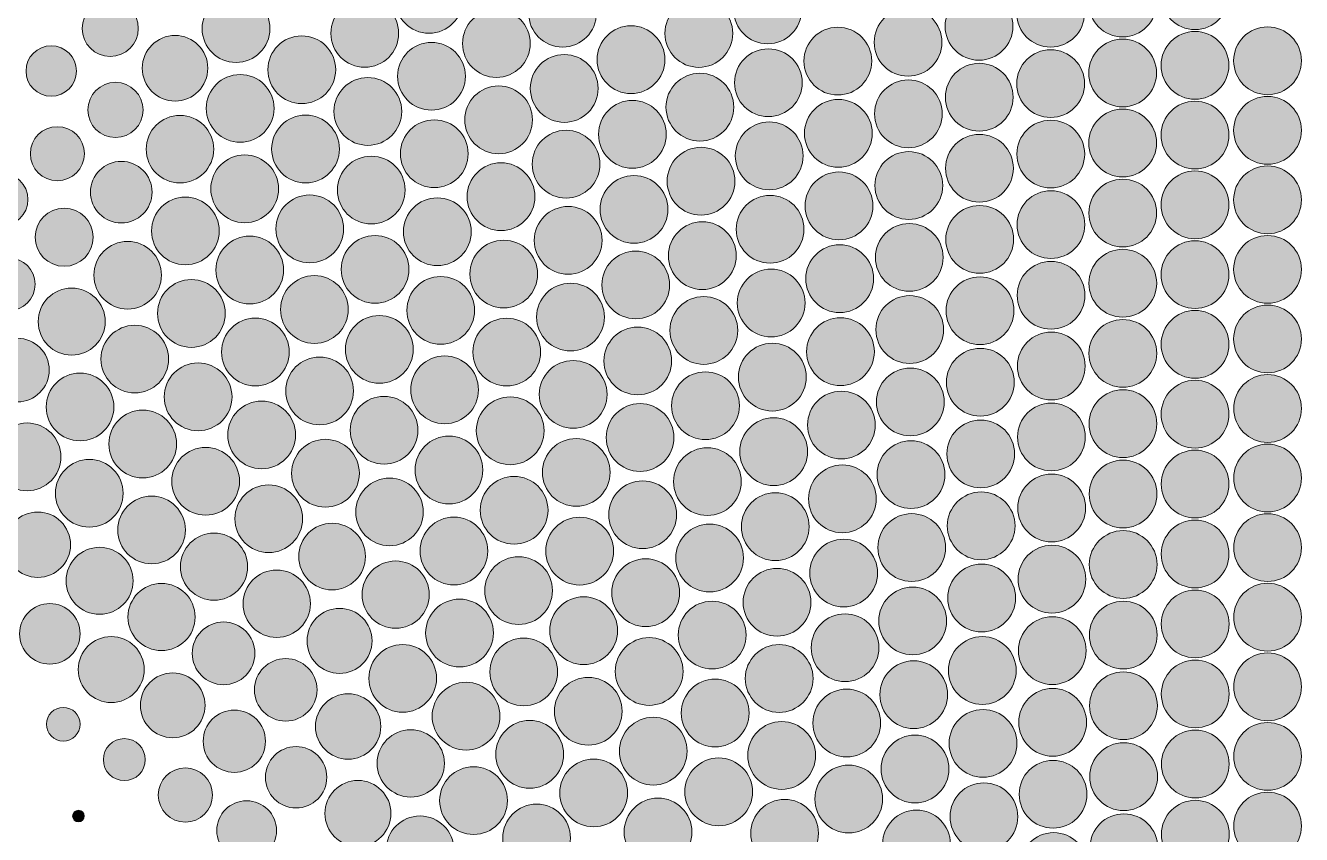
# Model space of a CAD drawing. Extents: x 3515 to 4006, y 175 to 667.
# Drawn here: x 3666.5 to 3757.6, y 489.6 to 547.4 of the extents above; entities that cross this region are included whole.
import ezdxf

# ---------------------------------------------------------------- set-up
doc = ezdxf.new("R2010")
doc.units = 0
doc.header["$MEASUREMENT"] = 0
doc.layers.add('Capa 1', color=7, linetype='Continuous', lineweight=0)

# ---------------------------------------------------------------- blocks, each defined once
blk = doc.blocks.new('Block_0')
at = {"layer": 'Capa 1', "true_color": 0x000000, "transparency": 33554687}
h = blk.add_hatch(color=18, dxfattribs=at)
h.dxf.hatch_style = 2
edge = h.paths.add_edge_path()
edge.add_arc((3695.312, 549.297), 2.421, 0, 360)
h = blk.add_hatch(color=18, dxfattribs=at)
h.dxf.hatch_style = 2
edge = h.paths.add_edge_path()
edge.add_arc((3750.033, 549.559), 2.421, 0, 360)
h = blk.add_hatch(color=18, dxfattribs=at)
h.dxf.hatch_style = 2
edge = h.paths.add_edge_path()
edge.add_arc((3704.85, 548.308), 2.421, 0, 360)
h = blk.add_hatch(color=18, dxfattribs=at)
h.dxf.hatch_style = 2
edge = h.paths.add_edge_path()
edge.add_arc((3719.505, 548.541), 2.421, 0, 360)
h = blk.add_hatch(color=18, dxfattribs=at)
h.dxf.hatch_style = 2
edge = h.paths.add_edge_path()
edge.add_arc((3739.718, 548.306), 2.421, 0, 360)
h = blk.add_hatch(color=18, dxfattribs=at)
h.dxf.hatch_style = 2
edge = h.paths.add_edge_path()
edge.add_arc((3744.863, 549.036), 2.421, 0, 360)
h = blk.add_hatch(color=18, dxfattribs=at)
h.dxf.hatch_style = 2
edge = h.paths.add_edge_path()
edge.add_arc((3734.607, 547.37), 2.421, 0, 360)
h = blk.add_hatch(color=18, dxfattribs=at)
h.dxf.hatch_style = 2
edge = h.paths.add_edge_path()
edge.add_arc((3672.533, 547.216), 2.004, 0, 360)
h = blk.add_hatch(color=18, dxfattribs=at)
h.dxf.hatch_style = 2
edge = h.paths.add_edge_path()
edge.add_arc((3681.523, 547.205), 2.421, 0, 360)
h = blk.add_hatch(color=18, dxfattribs=at)
h.dxf.hatch_style = 2
edge = h.paths.add_edge_path()
edge.add_arc((3690.721, 546.863), 2.421, 0, 360)
h = blk.add_hatch(color=18, dxfattribs=at)
h.dxf.hatch_style = 2
edge = h.paths.add_edge_path()
edge.add_arc((3714.589, 546.859), 2.421, 0, 360)
h = blk.add_hatch(color=18, dxfattribs=at)
h.dxf.hatch_style = 2
edge = h.paths.add_edge_path()
edge.add_arc((3700.127, 546.142), 2.421, 0, 360)
h = blk.add_hatch(color=18, dxfattribs=at)
h.dxf.hatch_style = 2
edge = h.paths.add_edge_path()
edge.add_arc((3729.537, 546.228), 2.421, 0, 360)
h = blk.add_hatch(color=18, dxfattribs=at)
h.dxf.hatch_style = 2
edge = h.paths.add_edge_path()
edge.add_arc((3709.741, 544.988), 2.421, 0, 360)
h = blk.add_hatch(color=18, dxfattribs=at)
h.dxf.hatch_style = 2
edge = h.paths.add_edge_path()
edge.add_arc((3724.518, 544.883), 2.421, 0, 360)
h = blk.add_hatch(color=18, dxfattribs=at)
h.dxf.hatch_style = 2
edge = h.paths.add_edge_path()
edge.add_arc((3750.034, 544.579), 2.421, 0, 360)
h = blk.add_hatch(color=18, dxfattribs=at)
h.dxf.hatch_style = 2
edge = h.paths.add_edge_path()
edge.add_arc((3755.22, 544.906), 2.421, 0, 360)
h = blk.add_hatch(color=18, dxfattribs=at)
h.dxf.hatch_style = 2
edge = h.paths.add_edge_path()
edge.add_arc((3677.165, 544.375), 2.343, 0, 360)
h = blk.add_hatch(color=18, dxfattribs=at)
h.dxf.hatch_style = 2
edge = h.paths.add_edge_path()
edge.add_arc((3686.221, 544.265), 2.421, 0, 360)
h = blk.add_hatch(color=18, dxfattribs=at)
h.dxf.hatch_style = 2
edge = h.paths.add_edge_path()
edge.add_arc((3695.488, 543.8), 2.421, 0, 360)
h = blk.add_hatch(color=18, dxfattribs=at)
h.dxf.hatch_style = 2
edge = h.paths.add_edge_path()
edge.add_arc((3744.866, 544.036), 2.421, 0, 360)
h = blk.add_hatch(color=18, dxfattribs=at)
h.dxf.hatch_style = 2
edge = h.paths.add_edge_path()
edge.add_arc((3668.318, 544.176), 1.8, 0, 360)
h = blk.add_hatch(color=18, dxfattribs=at)
h.dxf.hatch_style = 2
edge = h.paths.add_edge_path()
edge.add_arc((3704.97, 542.929), 2.421, 0, 360)
h = blk.add_hatch(color=18, dxfattribs=at)
h.dxf.hatch_style = 2
edge = h.paths.add_edge_path()
edge.add_arc((3719.557, 543.337), 2.421, 0, 360)
h = blk.add_hatch(color=18, dxfattribs=at)
h.dxf.hatch_style = 2
edge = h.paths.add_edge_path()
edge.add_arc((3739.725, 543.277), 2.421, 0, 360)
h = blk.add_hatch(color=18, dxfattribs=at)
h.dxf.hatch_style = 2
edge = h.paths.add_edge_path()
edge.add_arc((3734.621, 542.304), 2.421, 0, 360)
h = blk.add_hatch(color=18, dxfattribs=at)
h.dxf.hatch_style = 2
edge = h.paths.add_edge_path()
edge.add_arc((3672.909, 541.395), 1.973, 0, 360)
h = blk.add_hatch(color=18, dxfattribs=at)
h.dxf.hatch_style = 2
edge = h.paths.add_edge_path()
edge.add_arc((3681.817, 541.506), 2.421, 0, 360)
h = blk.add_hatch(color=18, dxfattribs=at)
h.dxf.hatch_style = 2
edge = h.paths.add_edge_path()
edge.add_arc((3690.94, 541.286), 2.421, 0, 360)
h = blk.add_hatch(color=18, dxfattribs=at)
h.dxf.hatch_style = 2
edge = h.paths.add_edge_path()
edge.add_arc((3714.662, 541.593), 2.421, 0, 360)
h = blk.add_hatch(color=18, dxfattribs=at)
h.dxf.hatch_style = 2
edge = h.paths.add_edge_path()
edge.add_arc((3729.562, 541.117), 2.421, 0, 360)
h = blk.add_hatch(color=18, dxfattribs=at)
h.dxf.hatch_style = 2
edge = h.paths.add_edge_path()
edge.add_arc((3700.282, 540.688), 2.421, 0, 360)
h = blk.add_hatch(color=18, dxfattribs=at)
h.dxf.hatch_style = 2
edge = h.paths.add_edge_path()
edge.add_arc((3709.842, 539.652), 2.421, 0, 360)
h = blk.add_hatch(color=18, dxfattribs=at)
h.dxf.hatch_style = 2
edge = h.paths.add_edge_path()
edge.add_arc((3724.557, 539.72), 2.421, 0, 360)
h = blk.add_hatch(color=18, dxfattribs=at)
h.dxf.hatch_style = 2
edge = h.paths.add_edge_path()
edge.add_arc((3750.035, 539.599), 2.421, 0, 360)
h = blk.add_hatch(color=18, dxfattribs=at)
h.dxf.hatch_style = 2
edge = h.paths.add_edge_path()
edge.add_arc((3755.22, 539.939), 2.421, 0, 360)
h = blk.add_hatch(color=18, dxfattribs=at)
h.dxf.hatch_style = 2
edge = h.paths.add_edge_path()
edge.add_arc((3677.516, 538.589), 2.413, 0, 360)
h = blk.add_hatch(color=18, dxfattribs=at)
h.dxf.hatch_style = 2
edge = h.paths.add_edge_path()
edge.add_arc((3686.489, 538.604), 2.421, 0, 360)
h = blk.add_hatch(color=18, dxfattribs=at)
h.dxf.hatch_style = 2
edge = h.paths.add_edge_path()
edge.add_arc((3695.684, 538.266), 2.421, 0, 360)
h = blk.add_hatch(color=18, dxfattribs=at)
h.dxf.hatch_style = 2
edge = h.paths.add_edge_path()
edge.add_arc((3739.733, 538.243), 2.421, 0, 360)
h = blk.add_hatch(color=18, dxfattribs=at)
h.dxf.hatch_style = 2
edge = h.paths.add_edge_path()
edge.add_arc((3744.869, 539.033), 2.421, 0, 360)
h = blk.add_hatch(color=18, dxfattribs=at)
h.dxf.hatch_style = 2
edge = h.paths.add_edge_path()
edge.add_arc((3668.759, 538.267), 1.932, 0, 360)
h = blk.add_hatch(color=18, dxfattribs=at)
h.dxf.hatch_style = 2
edge = h.paths.add_edge_path()
edge.add_arc((3705.103, 537.52), 2.421, 0, 360)
h = blk.add_hatch(color=18, dxfattribs=at)
h.dxf.hatch_style = 2
edge = h.paths.add_edge_path()
edge.add_arc((3719.615, 538.114), 2.421, 0, 360)
h = blk.add_hatch(color=18, dxfattribs=at)
h.dxf.hatch_style = 2
edge = h.paths.add_edge_path()
edge.add_arc((3734.637, 537.229), 2.421, 0, 360)
h = blk.add_hatch(color=18, dxfattribs=at)
h.dxf.hatch_style = 2
edge = h.paths.add_edge_path()
edge.add_arc((3682.142, 535.758), 2.421, 0, 360)
h = blk.add_hatch(color=18, dxfattribs=at)
h.dxf.hatch_style = 2
edge = h.paths.add_edge_path()
edge.add_arc((3691.184, 535.668), 2.421, 0, 360)
h = blk.add_hatch(color=18, dxfattribs=at)
h.dxf.hatch_style = 2
edge = h.paths.add_edge_path()
edge.add_arc((3714.745, 536.303), 2.421, 0, 360)
h = blk.add_hatch(color=18, dxfattribs=at)
h.dxf.hatch_style = 2
edge = h.paths.add_edge_path()
edge.add_arc((3729.59, 535.994), 2.421, 0, 360)
h = blk.add_hatch(color=18, dxfattribs=at)
h.dxf.hatch_style = 2
edge = h.paths.add_edge_path()
edge.add_arc((3673.323, 535.52), 2.2, 0, 360)
h = blk.add_hatch(color=18, dxfattribs=at)
h.dxf.hatch_style = 2
edge = h.paths.add_edge_path()
edge.add_arc((3700.454, 535.198), 2.421, 0, 360)
h = blk.add_hatch(color=18, dxfattribs=at)
h.dxf.hatch_style = 2
edge = h.paths.add_edge_path()
edge.add_arc((3724.601, 534.54), 2.421, 0, 360)
h = blk.add_hatch(color=18, dxfattribs=at)
h.dxf.hatch_style = 2
edge = h.paths.add_edge_path()
edge.add_arc((3750.036, 534.617), 2.421, 0, 360)
h = blk.add_hatch(color=18, dxfattribs=at)
h.dxf.hatch_style = 2
edge = h.paths.add_edge_path()
edge.add_arc((3755.22, 534.971), 2.421, 0, 360)
h = blk.add_hatch(color=18, dxfattribs=at)
h.dxf.hatch_style = 2
edge = h.paths.add_edge_path()
edge.add_arc((3664.72, 534.997), 1.932, 0, 360)
h = blk.add_hatch(color=18, dxfattribs=at)
h.dxf.hatch_style = 2
edge = h.paths.add_edge_path()
edge.add_arc((3709.954, 534.289), 2.421, 0, 360)
h = blk.add_hatch(color=18, dxfattribs=at)
h.dxf.hatch_style = 2
edge = h.paths.add_edge_path()
edge.add_arc((3744.873, 534.027), 2.421, 0, 360)
h = blk.add_hatch(color=18, dxfattribs=at)
h.dxf.hatch_style = 2
edge = h.paths.add_edge_path()
edge.add_arc((3677.904, 532.751), 2.418, 0, 360)
h = blk.add_hatch(color=18, dxfattribs=at)
h.dxf.hatch_style = 2
edge = h.paths.add_edge_path()
edge.add_arc((3686.788, 532.897), 2.421, 0, 360)
h = blk.add_hatch(color=18, dxfattribs=at)
h.dxf.hatch_style = 2
edge = h.paths.add_edge_path()
edge.add_arc((3719.68, 532.87), 2.421, 0, 360)
h = blk.add_hatch(color=18, dxfattribs=at)
h.dxf.hatch_style = 2
edge = h.paths.add_edge_path()
edge.add_arc((3739.743, 533.202), 2.421, 0, 360)
h = blk.add_hatch(color=18, dxfattribs=at)
h.dxf.hatch_style = 2
edge = h.paths.add_edge_path()
edge.add_arc((3669.244, 532.301), 2.075, 0, 360)
h = blk.add_hatch(color=18, dxfattribs=at)
h.dxf.hatch_style = 2
edge = h.paths.add_edge_path()
edge.add_arc((3695.903, 532.691), 2.421, 0, 360)
h = blk.add_hatch(color=18, dxfattribs=at)
h.dxf.hatch_style = 2
edge = h.paths.add_edge_path()
edge.add_arc((3705.253, 532.076), 2.421, 0, 360)
h = blk.add_hatch(color=18, dxfattribs=at)
h.dxf.hatch_style = 2
edge = h.paths.add_edge_path()
edge.add_arc((3734.655, 532.145), 2.421, 0, 360)
h = blk.add_hatch(color=18, dxfattribs=at)
h.dxf.hatch_style = 2
edge = h.paths.add_edge_path()
edge.add_arc((3714.838, 530.986), 2.421, 0, 360)
h = blk.add_hatch(color=18, dxfattribs=at)
h.dxf.hatch_style = 2
edge = h.paths.add_edge_path()
edge.add_arc((3691.456, 530.003), 2.421, 0, 360)
h = blk.add_hatch(color=18, dxfattribs=at)
h.dxf.hatch_style = 2
edge = h.paths.add_edge_path()
edge.add_arc((3729.621, 530.857), 2.421, 0, 360)
h = blk.add_hatch(color=18, dxfattribs=at)
h.dxf.hatch_style = 2
edge = h.paths.add_edge_path()
edge.add_arc((3755.22, 530.003), 2.421, 0, 360)
h = blk.add_hatch(color=18, dxfattribs=at)
h.dxf.hatch_style = 2
edge = h.paths.add_edge_path()
edge.add_arc((3673.781, 529.588), 2.417, 0, 360)
h = blk.add_hatch(color=18, dxfattribs=at)
h.dxf.hatch_style = 2
edge = h.paths.add_edge_path()
edge.add_arc((3682.503, 529.958), 2.421, 0, 360)
h = blk.add_hatch(color=18, dxfattribs=at)
h.dxf.hatch_style = 2
edge = h.paths.add_edge_path()
edge.add_arc((3700.648, 529.669), 2.421, 0, 360)
h = blk.add_hatch(color=18, dxfattribs=at)
h.dxf.hatch_style = 2
edge = h.paths.add_edge_path()
edge.add_arc((3724.651, 529.342), 2.421, 0, 360)
h = blk.add_hatch(color=18, dxfattribs=at)
h.dxf.hatch_style = 2
edge = h.paths.add_edge_path()
edge.add_arc((3750.037, 529.633), 2.421, 0, 360)
h = blk.add_hatch(color=18, dxfattribs=at)
h.dxf.hatch_style = 2
edge = h.paths.add_edge_path()
edge.add_arc((3665.283, 528.937), 1.885, 0, 360)
h = blk.add_hatch(color=18, dxfattribs=at)
h.dxf.hatch_style = 2
edge = h.paths.add_edge_path()
edge.add_arc((3710.081, 528.893), 2.421, 0, 360)
h = blk.add_hatch(color=18, dxfattribs=at)
h.dxf.hatch_style = 2
edge = h.paths.add_edge_path()
edge.add_arc((3739.753, 528.154), 2.421, 0, 360)
h = blk.add_hatch(color=18, dxfattribs=at)
h.dxf.hatch_style = 2
edge = h.paths.add_edge_path()
edge.add_arc((3744.878, 529.016), 2.421, 0, 360)
h = blk.add_hatch(color=18, dxfattribs=at)
h.dxf.hatch_style = 2
edge = h.paths.add_edge_path()
edge.add_arc((3719.755, 527.602), 2.421, 0, 360)
h = blk.add_hatch(color=18, dxfattribs=at)
h.dxf.hatch_style = 2
edge = h.paths.add_edge_path()
edge.add_arc((3678.334, 526.855), 2.421, 0, 360)
h = blk.add_hatch(color=18, dxfattribs=at)
h.dxf.hatch_style = 2
edge = h.paths.add_edge_path()
edge.add_arc((3687.121, 527.138), 2.421, 0, 360)
h = blk.add_hatch(color=18, dxfattribs=at)
h.dxf.hatch_style = 2
edge = h.paths.add_edge_path()
edge.add_arc((3696.147, 527.071), 2.421, 0, 360)
h = blk.add_hatch(color=18, dxfattribs=at)
h.dxf.hatch_style = 2
edge = h.paths.add_edge_path()
edge.add_arc((3705.421, 526.595), 2.421, 0, 360)
h = blk.add_hatch(color=18, dxfattribs=at)
h.dxf.hatch_style = 2
edge = h.paths.add_edge_path()
edge.add_arc((3734.676, 527.05), 2.421, 0, 360)
h = blk.add_hatch(color=18, dxfattribs=at)
h.dxf.hatch_style = 2
edge = h.paths.add_edge_path()
edge.add_arc((3669.78, 526.272), 2.394, 0, 360)
h = blk.add_hatch(color=18, dxfattribs=at)
h.dxf.hatch_style = 2
edge = h.paths.add_edge_path()
edge.add_arc((3714.943, 525.64), 2.421, 0, 360)
h = blk.add_hatch(color=18, dxfattribs=at)
h.dxf.hatch_style = 2
edge = h.paths.add_edge_path()
edge.add_arc((3729.657, 525.705), 2.421, 0, 360)
h = blk.add_hatch(color=18, dxfattribs=at)
h.dxf.hatch_style = 2
edge = h.paths.add_edge_path()
edge.add_arc((3750.039, 524.647), 2.421, 0, 360)
h = blk.add_hatch(color=18, dxfattribs=at)
h.dxf.hatch_style = 2
edge = h.paths.add_edge_path()
edge.add_arc((3755.22, 525.035), 2.421, 0, 360)
h = blk.add_hatch(color=18, dxfattribs=at)
h.dxf.hatch_style = 2
edge = h.paths.add_edge_path()
edge.add_arc((3674.29, 523.593), 2.418, 0, 360)
h = blk.add_hatch(color=18, dxfattribs=at)
h.dxf.hatch_style = 2
edge = h.paths.add_edge_path()
edge.add_arc((3682.905, 524.1), 2.421, 0, 360)
h = blk.add_hatch(color=18, dxfattribs=at)
h.dxf.hatch_style = 2
edge = h.paths.add_edge_path()
edge.add_arc((3691.76, 524.286), 2.421, 0, 360)
h = blk.add_hatch(color=18, dxfattribs=at)
h.dxf.hatch_style = 2
edge = h.paths.add_edge_path()
edge.add_arc((3700.865, 524.096), 2.421, 0, 360)
h = blk.add_hatch(color=18, dxfattribs=at)
h.dxf.hatch_style = 2
edge = h.paths.add_edge_path()
edge.add_arc((3724.707, 524.123), 2.421, 0, 360)
h = blk.add_hatch(color=18, dxfattribs=at)
h.dxf.hatch_style = 2
edge = h.paths.add_edge_path()
edge.add_arc((3744.883, 524.001), 2.421, 0, 360)
h = blk.add_hatch(color=18, dxfattribs=at)
h.dxf.hatch_style = 2
edge = h.paths.add_edge_path()
edge.add_arc((3710.225, 523.462), 2.421, 0, 360)
h = blk.add_hatch(color=18, dxfattribs=at)
h.dxf.hatch_style = 2
edge = h.paths.add_edge_path()
edge.add_arc((3739.766, 523.099), 2.421, 0, 360)
h = blk.add_hatch(color=18, dxfattribs=at)
h.dxf.hatch_style = 2
edge = h.paths.add_edge_path()
edge.add_arc((3665.905, 522.81), 2.271, 0, 360)
h = blk.add_hatch(color=18, dxfattribs=at)
h.dxf.hatch_style = 2
edge = h.paths.add_edge_path()
edge.add_arc((3719.839, 522.307), 2.421, 0, 360)
h = blk.add_hatch(color=18, dxfattribs=at)
h.dxf.hatch_style = 2
edge = h.paths.add_edge_path()
edge.add_arc((3734.7, 521.942), 2.421, 0, 360)
h = blk.add_hatch(color=18, dxfattribs=at)
h.dxf.hatch_style = 2
edge = h.paths.add_edge_path()
edge.add_arc((3678.814, 520.896), 2.421, 0, 360)
h = blk.add_hatch(color=18, dxfattribs=at)
h.dxf.hatch_style = 2
edge = h.paths.add_edge_path()
edge.add_arc((3687.493, 521.321), 2.421, 0, 360)
h = blk.add_hatch(color=18, dxfattribs=at)
h.dxf.hatch_style = 2
edge = h.paths.add_edge_path()
edge.add_arc((3696.423, 521.4), 2.421, 0, 360)
h = blk.add_hatch(color=18, dxfattribs=at)
h.dxf.hatch_style = 2
edge = h.paths.add_edge_path()
edge.add_arc((3705.611, 521.072), 2.421, 0, 360)
h = blk.add_hatch(color=18, dxfattribs=at)
h.dxf.hatch_style = 2
edge = h.paths.add_edge_path()
edge.add_arc((3670.375, 520.176), 2.418, 0, 360)
h = blk.add_hatch(color=18, dxfattribs=at)
h.dxf.hatch_style = 2
edge = h.paths.add_edge_path()
edge.add_arc((3715.062, 520.261), 2.421, 0, 360)
h = blk.add_hatch(color=18, dxfattribs=at)
h.dxf.hatch_style = 2
edge = h.paths.add_edge_path()
edge.add_arc((3729.698, 520.535), 2.421, 0, 360)
h = blk.add_hatch(color=18, dxfattribs=at)
h.dxf.hatch_style = 2
edge = h.paths.add_edge_path()
edge.add_arc((3755.221, 520.066), 2.421, 0, 360)
h = blk.add_hatch(color=18, dxfattribs=at)
h.dxf.hatch_style = 2
edge = h.paths.add_edge_path()
edge.add_arc((3750.04, 519.659), 2.421, 0, 360)
h = blk.add_hatch(color=18, dxfattribs=at)
h.dxf.hatch_style = 2
edge = h.paths.add_edge_path()
edge.add_arc((3683.354, 518.179), 2.421, 0, 360)
h = blk.add_hatch(color=18, dxfattribs=at)
h.dxf.hatch_style = 2
edge = h.paths.add_edge_path()
edge.add_arc((3692.102, 518.513), 2.421, 0, 360)
h = blk.add_hatch(color=18, dxfattribs=at)
h.dxf.hatch_style = 2
edge = h.paths.add_edge_path()
edge.add_arc((3701.111, 518.473), 2.421, 0, 360)
h = blk.add_hatch(color=18, dxfattribs=at)
h.dxf.hatch_style = 2
edge = h.paths.add_edge_path()
edge.add_arc((3724.772, 518.88), 2.421, 0, 360)
h = blk.add_hatch(color=18, dxfattribs=at)
h.dxf.hatch_style = 2
edge = h.paths.add_edge_path()
edge.add_arc((3744.889, 518.98), 2.421, 0, 360)
h = blk.add_hatch(color=18, dxfattribs=at)
h.dxf.hatch_style = 2
edge = h.paths.add_edge_path()
edge.add_arc((3674.856, 517.529), 2.421, 0, 360)
h = blk.add_hatch(color=18, dxfattribs=at)
h.dxf.hatch_style = 2
edge = h.paths.add_edge_path()
edge.add_arc((3710.388, 517.991), 2.421, 0, 360)
h = blk.add_hatch(color=18, dxfattribs=at)
h.dxf.hatch_style = 2
edge = h.paths.add_edge_path()
edge.add_arc((3739.78, 518.033), 2.421, 0, 360)
h = blk.add_hatch(color=18, dxfattribs=at)
h.dxf.hatch_style = 2
edge = h.paths.add_edge_path()
edge.add_arc((3666.595, 516.61), 2.42, 0, 360)
h = blk.add_hatch(color=18, dxfattribs=at)
h.dxf.hatch_style = 2
edge = h.paths.add_edge_path()
edge.add_arc((3719.935, 516.982), 2.421, 0, 360)
h = blk.add_hatch(color=18, dxfattribs=at)
h.dxf.hatch_style = 2
edge = h.paths.add_edge_path()
edge.add_arc((3734.727, 516.82), 2.421, 0, 360)
h = blk.add_hatch(color=18, dxfattribs=at)
h.dxf.hatch_style = 2
edge = h.paths.add_edge_path()
edge.add_arc((3687.912, 515.441), 2.421, 0, 360)
h = blk.add_hatch(color=18, dxfattribs=at)
h.dxf.hatch_style = 2
edge = h.paths.add_edge_path()
edge.add_arc((3696.734, 515.673), 2.421, 0, 360)
h = blk.add_hatch(color=18, dxfattribs=at)
h.dxf.hatch_style = 2
edge = h.paths.add_edge_path()
edge.add_arc((3705.828, 515.501), 2.421, 0, 360)
h = blk.add_hatch(color=18, dxfattribs=at)
h.dxf.hatch_style = 2
edge = h.paths.add_edge_path()
edge.add_arc((3679.35, 514.867), 2.421, 0, 360)
h = blk.add_hatch(color=18, dxfattribs=at)
h.dxf.hatch_style = 2
edge = h.paths.add_edge_path()
edge.add_arc((3715.199, 514.844), 2.421, 0, 360)
h = blk.add_hatch(color=18, dxfattribs=at)
h.dxf.hatch_style = 2
edge = h.paths.add_edge_path()
edge.add_arc((3729.745, 515.345), 2.421, 0, 360)
h = blk.add_hatch(color=18, dxfattribs=at)
h.dxf.hatch_style = 2
edge = h.paths.add_edge_path()
edge.add_arc((3750.043, 514.668), 2.421, 0, 360)
h = blk.add_hatch(color=18, dxfattribs=at)
h.dxf.hatch_style = 2
edge = h.paths.add_edge_path()
edge.add_arc((3755.221, 515.097), 2.421, 0, 360)
h = blk.add_hatch(color=18, dxfattribs=at)
h.dxf.hatch_style = 2
edge = h.paths.add_edge_path()
edge.add_arc((3671.037, 514.005), 2.418, 0, 360)
h = blk.add_hatch(color=18, dxfattribs=at)
h.dxf.hatch_style = 2
edge = h.paths.add_edge_path()
edge.add_arc((3724.847, 513.61), 2.421, 0, 360)
h = blk.add_hatch(color=18, dxfattribs=at)
h.dxf.hatch_style = 2
edge = h.paths.add_edge_path()
edge.add_arc((3744.896, 513.954), 2.421, 0, 360)
h = blk.add_hatch(color=18, dxfattribs=at)
h.dxf.hatch_style = 2
edge = h.paths.add_edge_path()
edge.add_arc((3692.489, 512.677), 2.415, 0, 360)
h = blk.add_hatch(color=18, dxfattribs=at)
h.dxf.hatch_style = 2
edge = h.paths.add_edge_path()
edge.add_arc((3701.391, 512.796), 2.421, 0, 360)
h = blk.add_hatch(color=18, dxfattribs=at)
h.dxf.hatch_style = 2
edge = h.paths.add_edge_path()
edge.add_arc((3739.796, 512.958), 2.421, 0, 360)
h = blk.add_hatch(color=18, dxfattribs=at)
h.dxf.hatch_style = 2
edge = h.paths.add_edge_path()
edge.add_arc((3683.859, 512.188), 2.418, 0, 360)
h = blk.add_hatch(color=18, dxfattribs=at)
h.dxf.hatch_style = 2
edge = h.paths.add_edge_path()
edge.add_arc((3710.575, 512.474), 2.421, 0, 360)
h = blk.add_hatch(color=18, dxfattribs=at)
h.dxf.hatch_style = 2
edge = h.paths.add_edge_path()
edge.add_arc((3675.489, 511.39), 2.417, 0, 360)
h = blk.add_hatch(color=18, dxfattribs=at)
h.dxf.hatch_style = 2
edge = h.paths.add_edge_path()
edge.add_arc((3720.046, 511.622), 2.421, 0, 360)
h = blk.add_hatch(color=18, dxfattribs=at)
h.dxf.hatch_style = 2
edge = h.paths.add_edge_path()
edge.add_arc((3734.759, 511.682), 2.421, 0, 360)
h = blk.add_hatch(color=18, dxfattribs=at)
h.dxf.hatch_style = 2
edge = h.paths.add_edge_path()
edge.add_arc((3667.362, 510.331), 2.337, 0, 360)
h = blk.add_hatch(color=18, dxfattribs=at)
h.dxf.hatch_style = 2
edge = h.paths.add_edge_path()
edge.add_arc((3729.8, 510.131), 2.421, 0, 360)
h = blk.add_hatch(color=18, dxfattribs=at)
h.dxf.hatch_style = 2
edge = h.paths.add_edge_path()
edge.add_arc((3755.221, 510.126), 2.421, 0, 360)
h = blk.add_hatch(color=18, dxfattribs=at)
h.dxf.hatch_style = 2
edge = h.paths.add_edge_path()
edge.add_arc((3688.384, 509.49), 2.381, 0, 360)
h = blk.add_hatch(color=18, dxfattribs=at)
h.dxf.hatch_style = 2
edge = h.paths.add_edge_path()
edge.add_arc((3697.088, 509.884), 2.421, 0, 360)
h = blk.add_hatch(color=18, dxfattribs=at)
h.dxf.hatch_style = 2
edge = h.paths.add_edge_path()
edge.add_arc((3706.075, 509.876), 2.421, 0, 360)
h = blk.add_hatch(color=18, dxfattribs=at)
h.dxf.hatch_style = 2
edge = h.paths.add_edge_path()
edge.add_arc((3715.357, 509.385), 2.421, 0, 360)
h = blk.add_hatch(color=18, dxfattribs=at)
h.dxf.hatch_style = 2
edge = h.paths.add_edge_path()
edge.add_arc((3750.045, 509.673), 2.421, 0, 360)
h = blk.add_hatch(color=18, dxfattribs=at)
h.dxf.hatch_style = 2
edge = h.paths.add_edge_path()
edge.add_arc((3679.952, 508.762), 2.4, 0, 360)
h = blk.add_hatch(color=18, dxfattribs=at)
h.dxf.hatch_style = 2
edge = h.paths.add_edge_path()
edge.add_arc((3724.934, 508.309), 2.421, 0, 360)
h = blk.add_hatch(color=18, dxfattribs=at)
h.dxf.hatch_style = 2
edge = h.paths.add_edge_path()
edge.add_arc((3744.904, 508.92), 2.421, 0, 360)
h = blk.add_hatch(color=18, dxfattribs=at)
h.dxf.hatch_style = 2
edge = h.paths.add_edge_path()
edge.add_arc((3671.776, 507.754), 2.393, 0, 360)
h = blk.add_hatch(color=18, dxfattribs=at)
h.dxf.hatch_style = 2
edge = h.paths.add_edge_path()
edge.add_arc((3739.815, 507.87), 2.421, 0, 360)
h = blk.add_hatch(color=18, dxfattribs=at)
h.dxf.hatch_style = 2
edge = h.paths.add_edge_path()
edge.add_arc((3692.928, 506.77), 2.401, 0, 360)
h = blk.add_hatch(color=18, dxfattribs=at)
h.dxf.hatch_style = 2
edge = h.paths.add_edge_path()
edge.add_arc((3701.71, 507.057), 2.421, 0, 360)
h = blk.add_hatch(color=18, dxfattribs=at)
h.dxf.hatch_style = 2
edge = h.paths.add_edge_path()
edge.add_arc((3710.79, 506.905), 2.421, 0, 360)
h = blk.add_hatch(color=18, dxfattribs=at)
h.dxf.hatch_style = 2
edge = h.paths.add_edge_path()
edge.add_arc((3734.796, 506.525), 2.421, 0, 360)
h = blk.add_hatch(color=18, dxfattribs=at)
h.dxf.hatch_style = 2
edge = h.paths.add_edge_path()
edge.add_arc((3684.429, 506.12), 2.406, 0, 360)
h = blk.add_hatch(color=18, dxfattribs=at)
h.dxf.hatch_style = 2
edge = h.paths.add_edge_path()
edge.add_arc((3720.175, 506.222), 2.421, 0, 360)
h = blk.add_hatch(color=18, dxfattribs=at)
h.dxf.hatch_style = 2
edge = h.paths.add_edge_path()
edge.add_arc((3676.199, 505.169), 2.398, 0, 360)
h = blk.add_hatch(color=18, dxfattribs=at)
h.dxf.hatch_style = 2
edge = h.paths.add_edge_path()
edge.add_arc((3729.864, 504.89), 2.421, 0, 360)
h = blk.add_hatch(color=18, dxfattribs=at)
h.dxf.hatch_style = 2
edge = h.paths.add_edge_path()
edge.add_arc((3750.048, 504.675), 2.421, 0, 360)
h = blk.add_hatch(color=18, dxfattribs=at)
h.dxf.hatch_style = 2
edge = h.paths.add_edge_path()
edge.add_arc((3755.221, 505.155), 2.421, 0, 360)
h = blk.add_hatch(color=18, dxfattribs=at)
h.dxf.hatch_style = 2
edge = h.paths.add_edge_path()
edge.add_arc((3668.219, 503.966), 2.163, 0, 360)
h = blk.add_hatch(color=18, dxfattribs=at)
h.dxf.hatch_style = 2
edge = h.paths.add_edge_path()
edge.add_arc((3697.491, 504.023), 2.421, 0, 360)
h = blk.add_hatch(color=18, dxfattribs=at)
h.dxf.hatch_style = 2
edge = h.paths.add_edge_path()
edge.add_arc((3706.36, 504.19), 2.421, 0, 360)
h = blk.add_hatch(color=18, dxfattribs=at)
h.dxf.hatch_style = 2
edge = h.paths.add_edge_path()
edge.add_arc((3715.539, 503.876), 2.421, 0, 360)
h = blk.add_hatch(color=18, dxfattribs=at)
h.dxf.hatch_style = 2
edge = h.paths.add_edge_path()
edge.add_arc((3744.913, 503.878), 2.421, 0, 360)
h = blk.add_hatch(color=18, dxfattribs=at)
h.dxf.hatch_style = 2
edge = h.paths.add_edge_path()
edge.add_arc((3688.921, 503.461), 2.324, 0, 360)
h = blk.add_hatch(color=18, dxfattribs=at)
h.dxf.hatch_style = 2
edge = h.paths.add_edge_path()
edge.add_arc((3725.035, 502.972), 2.421, 0, 360)
h = blk.add_hatch(color=18, dxfattribs=at)
h.dxf.hatch_style = 2
edge = h.paths.add_edge_path()
edge.add_arc((3739.838, 502.767), 2.421, 0, 360)
h = blk.add_hatch(color=18, dxfattribs=at)
h.dxf.hatch_style = 2
edge = h.paths.add_edge_path()
edge.add_arc((3680.632, 502.573), 2.24, 0, 360)
h = blk.add_hatch(color=18, dxfattribs=at)
h.dxf.hatch_style = 2
edge = h.paths.add_edge_path()
edge.add_arc((3672.606, 501.415), 2.357, 0, 360)
h = blk.add_hatch(color=18, dxfattribs=at)
h.dxf.hatch_style = 2
edge = h.paths.add_edge_path()
edge.add_arc((3702.077, 501.247), 2.421, 0, 360)
h = blk.add_hatch(color=18, dxfattribs=at)
h.dxf.hatch_style = 2
edge = h.paths.add_edge_path()
edge.add_arc((3711.039, 501.278), 2.421, 0, 360)
h = blk.add_hatch(color=18, dxfattribs=at)
h.dxf.hatch_style = 2
edge = h.paths.add_edge_path()
edge.add_arc((3734.84, 501.345), 2.421, 0, 360)
h = blk.add_hatch(color=18, dxfattribs=at)
h.dxf.hatch_style = 2
edge = h.paths.add_edge_path()
edge.add_arc((3693.429, 500.784), 2.417, 0, 360)
h = blk.add_hatch(color=18, dxfattribs=at)
h.dxf.hatch_style = 2
edge = h.paths.add_edge_path()
edge.add_arc((3720.326, 500.776), 2.421, 0, 360)
h = blk.add_hatch(color=18, dxfattribs=at)
h.dxf.hatch_style = 2
edge = h.paths.add_edge_path()
edge.add_arc((3755.222, 500.182), 2.421, 0, 360)
h = blk.add_hatch(color=18, dxfattribs=at)
h.dxf.hatch_style = 2
edge = h.paths.add_edge_path()
edge.add_arc((3685.076, 499.966), 2.234, 0, 360)
h = blk.add_hatch(color=18, dxfattribs=at)
h.dxf.hatch_style = 2
edge = h.paths.add_edge_path()
edge.add_arc((3729.94, 499.618), 2.421, 0, 360)
h = blk.add_hatch(color=18, dxfattribs=at)
h.dxf.hatch_style = 2
edge = h.paths.add_edge_path()
edge.add_arc((3750.051, 499.673), 2.421, 0, 360)
h = blk.add_hatch(color=18, dxfattribs=at)
h.dxf.hatch_style = 2
edge = h.paths.add_edge_path()
edge.add_arc((3677, 498.857), 2.314, 0, 360)
h = blk.add_hatch(color=18, dxfattribs=at)
h.dxf.hatch_style = 2
edge = h.paths.add_edge_path()
edge.add_arc((3697.955, 498.084), 2.421, 0, 360)
h = blk.add_hatch(color=18, dxfattribs=at)
h.dxf.hatch_style = 2
edge = h.paths.add_edge_path()
edge.add_arc((3706.689, 498.436), 2.421, 0, 360)
h = blk.add_hatch(color=18, dxfattribs=at)
h.dxf.hatch_style = 2
edge = h.paths.add_edge_path()
edge.add_arc((3715.753, 498.31), 2.421, 0, 360)
h = blk.add_hatch(color=18, dxfattribs=at)
h.dxf.hatch_style = 2
edge = h.paths.add_edge_path()
edge.add_arc((3744.925, 498.827), 2.421, 0, 360)
h = blk.add_hatch(color=18, dxfattribs=at)
h.dxf.hatch_style = 2
edge = h.paths.add_edge_path()
edge.add_arc((3689.533, 497.346), 2.335, 0, 360)
h = blk.add_hatch(color=18, dxfattribs=at)
h.dxf.hatch_style = 2
edge = h.paths.add_edge_path()
edge.add_arc((3725.155, 497.593), 2.421, 0, 360)
h = blk.add_hatch(color=18, dxfattribs=at)
h.dxf.hatch_style = 2
edge = h.paths.add_edge_path()
edge.add_arc((3739.865, 497.647), 2.421, 0, 360)
h = blk.add_hatch(color=18, dxfattribs=at)
h.dxf.hatch_style = 2
edge = h.paths.add_edge_path()
edge.add_arc((3669.179, 497.508), 1.204, 0, 360)
h = blk.add_hatch(color=18, dxfattribs=at)
h.dxf.hatch_style = 2
edge = h.paths.add_edge_path()
edge.add_arc((3681.402, 496.292), 2.225, 0, 360)
h = blk.add_hatch(color=18, dxfattribs=at)
h.dxf.hatch_style = 2
edge = h.paths.add_edge_path()
edge.add_arc((3702.503, 495.358), 2.421, 0, 360)
h = blk.add_hatch(color=18, dxfattribs=at)
h.dxf.hatch_style = 2
edge = h.paths.add_edge_path()
edge.add_arc((3711.33, 495.582), 2.421, 0, 360)
h = blk.add_hatch(color=18, dxfattribs=at)
h.dxf.hatch_style = 2
edge = h.paths.add_edge_path()
edge.add_arc((3734.893, 496.139), 2.421, 0, 360)
h = blk.add_hatch(color=18, dxfattribs=at)
h.dxf.hatch_style = 2
edge = h.paths.add_edge_path()
edge.add_arc((3694.004, 494.71), 2.403, 0, 360)
h = blk.add_hatch(color=18, dxfattribs=at)
h.dxf.hatch_style = 2
edge = h.paths.add_edge_path()
edge.add_arc((3720.504, 495.277), 2.421, 0, 360)
h = blk.add_hatch(color=18, dxfattribs=at)
h.dxf.hatch_style = 2
edge = h.paths.add_edge_path()
edge.add_arc((3750.055, 494.665), 2.421, 0, 360)
h = blk.add_hatch(color=18, dxfattribs=at)
h.dxf.hatch_style = 2
edge = h.paths.add_edge_path()
edge.add_arc((3755.222, 495.209), 2.421, 0, 360)
h = blk.add_hatch(color=18, dxfattribs=at)
h.dxf.hatch_style = 2
edge = h.paths.add_edge_path()
edge.add_arc((3673.54, 494.98), 1.498, 0, 360)
h = blk.add_hatch(color=18, dxfattribs=at)
h.dxf.hatch_style = 2
edge = h.paths.add_edge_path()
edge.add_arc((3730.03, 494.308), 2.421, 0, 360)
h = blk.add_hatch(color=18, dxfattribs=at)
h.dxf.hatch_style = 2
edge = h.paths.add_edge_path()
edge.add_arc((3744.938, 493.763), 2.421, 0, 360)
h = blk.add_hatch(color=18, dxfattribs=at)
h.dxf.hatch_style = 2
edge = h.paths.add_edge_path()
edge.add_arc((3685.813, 493.717), 2.193, 0, 360)
h = blk.add_hatch(color=18, dxfattribs=at)
h.dxf.hatch_style = 2
edge = h.paths.add_edge_path()
edge.add_arc((3707.074, 492.602), 2.421, 0, 360)
h = blk.add_hatch(color=18, dxfattribs=at)
h.dxf.hatch_style = 2
edge = h.paths.add_edge_path()
edge.add_arc((3716.004, 492.679), 2.421, 0, 360)
h = blk.add_hatch(color=18, dxfattribs=at)
h.dxf.hatch_style = 2
edge = h.paths.add_edge_path()
edge.add_arc((3677.906, 492.447), 1.935, 0, 360)
h = blk.add_hatch(color=18, dxfattribs=at)
h.dxf.hatch_style = 2
edge = h.paths.add_edge_path()
edge.add_arc((3698.492, 492.055), 2.421, 0, 360)
h = blk.add_hatch(color=18, dxfattribs=at)
h.dxf.hatch_style = 2
edge = h.paths.add_edge_path()
edge.add_arc((3725.297, 492.164), 2.421, 0, 360)
h = blk.add_hatch(color=18, dxfattribs=at)
h.dxf.hatch_style = 2
edge = h.paths.add_edge_path()
edge.add_arc((3739.897, 492.506), 2.421, 0, 360)
h = blk.add_hatch(color=18, dxfattribs=at)
h.dxf.hatch_style = 2
edge = h.paths.add_edge_path()
edge.add_arc((3690.235, 491.133), 2.357, 0, 360)
h = blk.add_hatch(color=18, dxfattribs=at)
h.dxf.hatch_style = 2
edge = h.paths.add_edge_path()
edge.add_arc((3734.956, 490.901), 2.421, 0, 360)
h = blk.add_hatch(color=18, dxfattribs=at)
h.dxf.hatch_style = 2
edge = h.paths.add_edge_path()
edge.add_arc((3755.223, 490.233), 2.421, 0, 360)
h = blk.add_hatch(color=18, dxfattribs=at)
h.dxf.hatch_style = 2
edge = h.paths.add_edge_path()
edge.add_arc((3682.279, 489.908), 2.135, 0, 360)
h = blk.add_hatch(color=18, dxfattribs=at)
h.dxf.hatch_style = 2
edge = h.paths.add_edge_path()
edge.add_arc((3702.998, 489.379), 2.421, 0, 360)
h = blk.add_hatch(color=18, dxfattribs=at)
h.dxf.hatch_style = 2
edge = h.paths.add_edge_path()
edge.add_arc((3711.673, 489.809), 2.421, 0, 360)
h = blk.add_hatch(color=18, dxfattribs=at)
h.dxf.hatch_style = 2
edge = h.paths.add_edge_path()
edge.add_arc((3720.715, 489.715), 2.421, 0, 360)
h = blk.add_hatch(color=18, dxfattribs=at)
h.dxf.hatch_style = 2
edge = h.paths.add_edge_path()
edge.add_arc((3730.139, 488.954), 2.421, 0, 360)
h = blk.add_hatch(color=18, dxfattribs=at)
h.dxf.hatch_style = 2
edge = h.paths.add_edge_path()
edge.add_arc((3750.06, 489.651), 2.421, 0, 360)
h = blk.add_hatch(color=18, dxfattribs=at)
h.dxf.hatch_style = 2
edge = h.paths.add_edge_path()
edge.add_arc((3670.261, 490.949), 0.415, 0, 360)
h = blk.add_hatch(color=18, dxfattribs=at)
h.dxf.hatch_style = 2
edge = h.paths.add_edge_path()
edge.add_arc((3694.669, 488.536), 2.417, 0, 360)
h = blk.add_hatch(color=18, dxfattribs=at)
h.dxf.hatch_style = 2
edge = h.paths.add_edge_path()
edge.add_arc((3744.955, 488.686), 2.421, 0, 360)
h = blk.add_hatch(color=18, dxfattribs=at)
h.dxf.hatch_style = 2
edge = h.paths.add_edge_path()
edge.add_arc((3739.937, 487.341), 2.421, 0, 360)
at = {"layer": 'Capa 1'}
for centre, radius in [((3695.312, 549.297), 2.421), ((3750.033, 549.559), 2.421), ((3704.85, 548.308), 2.421), ((3719.505, 548.541), 2.421), ((3739.718, 548.306), 2.421), ((3744.863, 549.036), 2.421), ((3734.607, 547.37), 2.421), ((3672.533, 547.216), 2.004), ((3681.523, 547.205), 2.421), ((3690.721, 546.863), 2.421), ((3714.589, 546.859), 2.421), ((3700.127, 546.142), 2.421), ((3729.537, 546.228), 2.421), ((3709.741, 544.988), 2.421), ((3724.518, 544.883), 2.421), ((3750.034, 544.579), 2.421), ((3755.22, 544.906), 2.421), ((3677.165, 544.375), 2.343), ((3686.221, 544.265), 2.421), ((3695.488, 543.8), 2.421), ((3744.866, 544.036), 2.421), ((3668.318, 544.176), 1.8), ((3704.97, 542.929), 2.421), ((3719.557, 543.337), 2.421), ((3739.725, 543.277), 2.421), ((3734.621, 542.304), 2.421), ((3672.909, 541.395), 1.973), ((3681.817, 541.506), 2.421), ((3690.94, 541.286), 2.421), ((3714.662, 541.593), 2.421), ((3729.562, 541.117), 2.421), ((3700.282, 540.688), 2.421), ((3709.842, 539.652), 2.421), ((3724.557, 539.72), 2.421), ((3750.035, 539.599), 2.421), ((3755.22, 539.939), 2.421), ((3677.516, 538.589), 2.413), ((3686.489, 538.604), 2.421), ((3695.684, 538.266), 2.421), ((3739.733, 538.243), 2.421), ((3744.869, 539.033), 2.421), ((3668.759, 538.267), 1.932), ((3705.103, 537.52), 2.421), ((3719.615, 538.114), 2.421), ((3734.637, 537.229), 2.421), ((3682.142, 535.758), 2.421), ((3691.184, 535.668), 2.421), ((3714.745, 536.303), 2.421), ((3729.59, 535.994), 2.421), ((3673.323, 535.52), 2.2), ((3700.454, 535.198), 2.421), ((3724.601, 534.54), 2.421), ((3750.036, 534.617), 2.421), ((3755.22, 534.971), 2.421), ((3664.72, 534.997), 1.932), ((3709.954, 534.289), 2.421), ((3744.873, 534.027), 2.421), ((3677.904, 532.751), 2.418), ((3686.788, 532.897), 2.421), ((3719.68, 532.87), 2.421), ((3739.743, 533.202), 2.421), ((3669.244, 532.301), 2.075), ((3695.903, 532.691), 2.421), ((3705.253, 532.076), 2.421), ((3734.655, 532.145), 2.421), ((3714.838, 530.986), 2.421), ((3691.456, 530.003), 2.421), ((3729.621, 530.857), 2.421), ((3755.22, 530.003), 2.421), ((3673.781, 529.588), 2.417), ((3682.503, 529.958), 2.421), ((3700.648, 529.669), 2.421), ((3724.651, 529.342), 2.421), ((3750.037, 529.633), 2.421), ((3665.283, 528.937), 1.885), ((3710.081, 528.893), 2.421), ((3739.753, 528.154), 2.421), ((3744.878, 529.016), 2.421), ((3719.755, 527.602), 2.421), ((3678.334, 526.855), 2.421), ((3687.121, 527.138), 2.421), ((3696.147, 527.071), 2.421), ((3705.421, 526.595), 2.421), ((3734.676, 527.05), 2.421), ((3669.78, 526.272), 2.394), ((3714.943, 525.64), 2.421), ((3729.657, 525.705), 2.421), ((3750.039, 524.647), 2.421), ((3755.22, 525.035), 2.421), ((3674.29, 523.593), 2.418), ((3682.905, 524.1), 2.421), ((3691.76, 524.286), 2.421), ((3700.865, 524.096), 2.421), ((3724.707, 524.123), 2.421), ((3744.883, 524.001), 2.421), ((3710.225, 523.462), 2.421), ((3739.766, 523.099), 2.421), ((3665.905, 522.81), 2.271), ((3719.839, 522.307), 2.421), ((3734.7, 521.942), 2.421), ((3678.814, 520.896), 2.421), ((3687.493, 521.321), 2.421), ((3696.423, 521.4), 2.421), ((3705.611, 521.072), 2.421), ((3670.375, 520.176), 2.418), ((3715.062, 520.261), 2.421), ((3729.698, 520.535), 2.421), ((3755.221, 520.066), 2.421), ((3750.04, 519.659), 2.421), ((3683.354, 518.179), 2.421), ((3692.102, 518.513), 2.421), ((3701.111, 518.473), 2.421), ((3724.772, 518.88), 2.421), ((3744.889, 518.98), 2.421), ((3674.856, 517.529), 2.421), ((3710.388, 517.991), 2.421), ((3739.78, 518.033), 2.421), ((3666.595, 516.61), 2.42), ((3719.935, 516.982), 2.421), ((3734.727, 516.82), 2.421), ((3687.912, 515.441), 2.421), ((3696.734, 515.673), 2.421), ((3705.828, 515.501), 2.421), ((3679.35, 514.867), 2.421), ((3715.199, 514.844), 2.421), ((3729.745, 515.345), 2.421), ((3750.043, 514.668), 2.421), ((3755.221, 515.097), 2.421), ((3671.037, 514.005), 2.418), ((3724.847, 513.61), 2.421), ((3744.896, 513.954), 2.421), ((3692.489, 512.677), 2.415), ((3701.391, 512.796), 2.421), ((3739.796, 512.958), 2.421), ((3683.859, 512.188), 2.418), ((3710.575, 512.474), 2.421), ((3675.489, 511.39), 2.417), ((3720.046, 511.622), 2.421), ((3734.759, 511.682), 2.421), ((3667.362, 510.331), 2.337), ((3729.8, 510.131), 2.421), ((3755.221, 510.126), 2.421), ((3688.384, 509.49), 2.381), ((3697.088, 509.884), 2.421), ((3706.075, 509.876), 2.421), ((3715.357, 509.385), 2.421), ((3750.045, 509.673), 2.421), ((3679.952, 508.762), 2.4), ((3724.934, 508.309), 2.421), ((3744.904, 508.92), 2.421), ((3671.776, 507.754), 2.393), ((3739.815, 507.87), 2.421), ((3692.928, 506.77), 2.401), ((3701.71, 507.057), 2.421), ((3710.79, 506.905), 2.421), ((3734.796, 506.525), 2.421), ((3684.429, 506.12), 2.406), ((3720.175, 506.222), 2.421), ((3676.199, 505.169), 2.398), ((3729.864, 504.89), 2.421), ((3750.048, 504.675), 2.421), ((3755.221, 505.155), 2.421), ((3668.219, 503.966), 2.163), ((3697.491, 504.023), 2.421), ((3706.36, 504.19), 2.421), ((3715.539, 503.876), 2.421), ((3744.913, 503.878), 2.421), ((3688.921, 503.461), 2.324), ((3725.035, 502.972), 2.421), ((3739.838, 502.767), 2.421), ((3680.632, 502.573), 2.24), ((3672.606, 501.415), 2.357), ((3702.077, 501.247), 2.421), ((3711.039, 501.278), 2.421), ((3734.84, 501.345), 2.421), ((3693.429, 500.784), 2.417), ((3720.326, 500.776), 2.421), ((3755.222, 500.182), 2.421), ((3685.076, 499.966), 2.234), ((3729.94, 499.618), 2.421), ((3750.051, 499.673), 2.421), ((3677, 498.857), 2.314), ((3697.955, 498.084), 2.421), ((3706.689, 498.436), 2.421), ((3715.753, 498.31), 2.421), ((3744.925, 498.827), 2.421), ((3689.533, 497.346), 2.335), ((3725.155, 497.593), 2.421), ((3739.865, 497.647), 2.421), ((3669.179, 497.508), 1.204), ((3681.402, 496.292), 2.225), ((3702.503, 495.358), 2.421), ((3711.33, 495.582), 2.421), ((3734.893, 496.139), 2.421), ((3694.004, 494.71), 2.403), ((3720.504, 495.277), 2.421), ((3750.055, 494.665), 2.421), ((3755.222, 495.209), 2.421), ((3673.54, 494.98), 1.498), ((3730.03, 494.308), 2.421), ((3744.938, 493.763), 2.421), ((3685.813, 493.717), 2.193), ((3707.074, 492.602), 2.421), ((3716.004, 492.679), 2.421), ((3677.906, 492.447), 1.935), ((3698.492, 492.055), 2.421), ((3725.297, 492.164), 2.421), ((3739.897, 492.506), 2.421), ((3690.235, 491.133), 2.357), ((3734.956, 490.901), 2.421), ((3755.223, 490.233), 2.421), ((3682.279, 489.908), 2.135), ((3702.998, 489.379), 2.421), ((3711.673, 489.809), 2.421), ((3720.715, 489.715), 2.421), ((3730.139, 488.954), 2.421), ((3750.06, 489.651), 2.421), ((3670.261, 490.949), 0.415), ((3694.669, 488.536), 2.417), ((3744.955, 488.686), 2.421), ((3739.937, 487.341), 2.421)]:
    blk.add_circle(centre, radius, dxfattribs=at)

msp = doc.modelspace()

# ---------------------------------------------------------------- block references
at = {"layer": 'Capa 1'}
msp.add_blockref('Block_0', (0, 0), dxfattribs=at)

doc.saveas('drawing.dxf')
